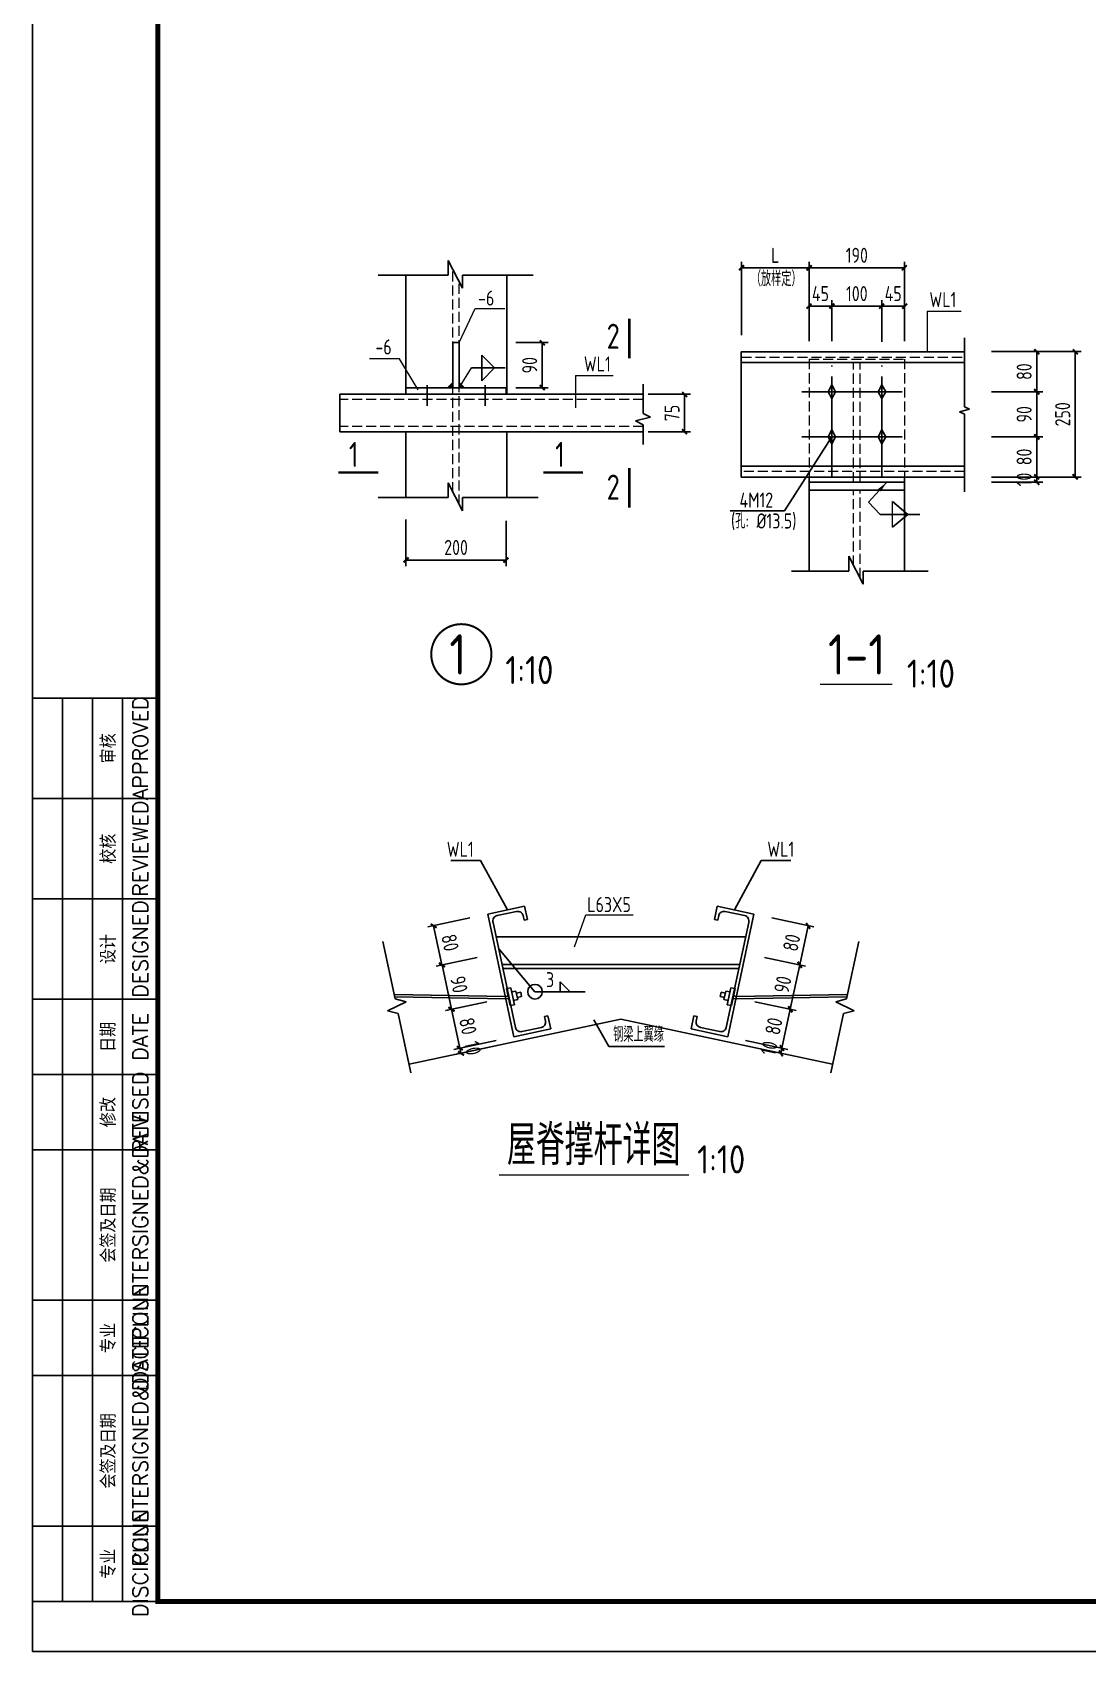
# Model space of a CAD drawing. Header units: millimetres. Extents: x 865974 to 875117, y 40174 to 44891.
# Drawn here: x 869760.6 to 869970.9, y 40173.6 to 40496.2 of the extents above; entities that cross this region are included whole.
import ezdxf
from ezdxf.enums import TextEntityAlignment as Align

# ---------------------------------------------------------------- set-up
doc = ezdxf.new("R2010")
doc.units = ezdxf.units.MM
doc.header["$LTSCALE"] = 1000
doc.header["$MEASUREMENT"] = 0
for name, pattern in [('DASH', [0.35, 0.25, -0.1]), ('DASHED', [117.236842, 78.157895, -39.078947]), ('DOTE', [2.42, 2, -0.2, 0.02, -0.2])]:
    doc.linetypes.add(name, pattern=pattern)
for name, color, linetype, lineweight in [('1', 4, 'Continuous', 70), ('D3', 62, 'Continuous', 9), ('LZ', 64, 'Continuous', 9), ('数字', 3, 'Continuous', 9)]:
    doc.layers.add(name, color=color, linetype=linetype, lineweight=lineweight)
for name, color, linetype in [('D1', 112, 'Continuous'), ('D2', 6, 'Continuous'), ('DIM', 7, 'Continuous'), ('DOTE', 1, 'DOTE'), ('GJ', 6, 'Continuous'), ('PUB_DIM', 3, 'Continuous'), ('THIN', 7, 'Continuous'), ('文字', 7, 'Continuous'), ('标注', 7, 'Continuous'), ('桩', 6, 'Continuous')]:
    doc.layers.add(name, color=color, linetype=linetype)
doc.styles.add('ECEC_TK', font='txt_l.shx', dxfattribs={"bigfont": 'hztxt_l.shx'})
doc.styles.add('GBHZ', font='gbenor.shx', dxfattribs={"width": 0.9, "bigfont": 'gbcbig.shx'})
doc.dimstyles.new('Y10', dxfattribs={"dimscale": 0, "dimtxt": 3, "dimasz": 0.01, "dimexe": 1.2, "dimexo": 1, "dimgap": 1, "dimtad": 1, "dimdec": 0, "dimlfac": 10, "dimzin": 0, "dimdsep": 46, "dimtxsty": 'GBHZ', "dimblk1": 'DX', "dimblk2": 'DX', "dimsah": 1, "dimcen": 0.09, "dimdle": 1, "dimadec": 0, "dimazin": 0, "dimtfac": 1, "dimtdec": 0, "dimtix": 1, "dimtmove": 2, "dimatfit": 3, "dimldrblk": 'DX', "dimfxl": 0, "dimtolj": 1, "dimtzin": 0, "dimarcsym": 0})

# ---------------------------------------------------------------- blocks, each defined once
blk = doc.blocks.new('DX')
at = {"color": 0, "linetype": 'ByBlock', "const_width": 40}
blk.add_lwpolyline([(-54, -51), (46, 49)], dxfattribs=at)
blk = doc.blocks.new('*D321')
at = {"layer": 'Defpoints', "color": 0, "linetype": 'ByBlock', "transparency": 16777216}
for p in [(869934.42, 40449.32), (869915.42, 40435.73), (869934.42, 40435.73)]:
    blk.add_point(p, dxfattribs=at)
at = {"layer": 'DIM', "color": 0, "linetype": 'ByBlock', "lineweight": -2, "transparency": 16777216}
for p, q in [((869915.42, 40436.73), (869915.42, 40450.52)), ((869915.43, 40449.32), (869934.41, 40449.32)), ((869934.42, 40436.73), (869934.42, 40450.52))]:
    blk.add_line(p, q, dxfattribs=at)
at = {"layer": 'DIM', "color": 0, "linetype": 'ByBlock', "lineweight": -2, "transparency": 16777216, "xscale": 0.01, "yscale": 0.01, "zscale": 0.01, "rotation": 180}
blk.add_blockref('DX', (869915.42, 40449.32), dxfattribs=at)
at = {"layer": 'DIM', "color": 0, "linetype": 'ByBlock', "lineweight": -2, "transparency": 16777216, "xscale": 0.01, "yscale": 0.01, "zscale": 0.01}
blk.add_blockref('DX', (869934.42, 40449.32), dxfattribs=at)
at = {"layer": 'DIM', "color": 0, "linetype": 'ByBlock', "transparency": 16777216, "insert": (869924.92, 40451.82), "char_height": 3, "attachment_point": 5, "style": 'GBHZ'}
blk.add_mtext('\\A1;190', dxfattribs=at)
blk = doc.blocks.new('*D322')
at = {"layer": 'Defpoints', "color": 0, "linetype": 'ByBlock', "transparency": 16777216}
for p in [(869929.92, 40441.69), (869929.92, 40433.73), (869934.42, 40433.73)]:
    blk.add_point(p, dxfattribs=at)
at = {"layer": 'DIM', "color": 0, "linetype": 'ByBlock', "lineweight": -2, "transparency": 16777216}
for p, q in [((869929.92, 40434.73), (869929.92, 40442.89)), ((869934.42, 40434.73), (869934.42, 40442.89)), ((869929.91, 40441.69), (869929.9, 40441.69)), ((869934.42, 40441.69), (869929.92, 40441.69)), ((869934.43, 40441.69), (869934.44, 40441.69))]:
    blk.add_line(p, q, dxfattribs=at)
at = {"layer": 'DIM', "color": 0, "linetype": 'ByBlock', "lineweight": -2, "transparency": 16777216, "xscale": 0.01, "yscale": 0.01, "zscale": 0.01}
blk.add_blockref('DX', (869929.92, 40441.69), dxfattribs=at)
at = {"layer": 'DIM', "color": 0, "linetype": 'ByBlock', "lineweight": -2, "transparency": 16777216, "xscale": 0.01, "yscale": 0.01, "zscale": 0.01, "rotation": 180}
blk.add_blockref('DX', (869934.42, 40441.69), dxfattribs=at)
at = {"layer": 'DIM', "color": 0, "linetype": 'ByBlock', "transparency": 16777216, "insert": (869932.17, 40444.19), "char_height": 3, "attachment_point": 5, "style": 'GBHZ'}
blk.add_mtext('\\A1;45', dxfattribs=at)
blk = doc.blocks.new('*D323')
at = {"layer": 'Defpoints', "color": 0, "linetype": 'ByBlock', "transparency": 16777216}
for p in [(869919.92, 40441.69), (869919.92, 40433.73), (869929.92, 40433.59)]:
    blk.add_point(p, dxfattribs=at)
at = {"layer": 'DIM', "color": 0, "linetype": 'ByBlock', "lineweight": -2, "transparency": 16777216}
for p, q in [((869919.92, 40434.73), (869919.92, 40442.89)), ((869929.92, 40434.59), (869929.92, 40442.89)), ((869929.91, 40441.69), (869919.93, 40441.69))]:
    blk.add_line(p, q, dxfattribs=at)
at = {"layer": 'DIM', "color": 0, "linetype": 'ByBlock', "lineweight": -2, "transparency": 16777216, "xscale": 0.01, "yscale": 0.01, "zscale": 0.01, "rotation": 180}
blk.add_blockref('DX', (869919.92, 40441.69), dxfattribs=at)
at = {"layer": 'DIM', "color": 0, "linetype": 'ByBlock', "lineweight": -2, "transparency": 16777216, "xscale": 0.01, "yscale": 0.01, "zscale": 0.01}
blk.add_blockref('DX', (869929.92, 40441.69), dxfattribs=at)
at = {"layer": 'DIM', "color": 0, "linetype": 'ByBlock', "transparency": 16777216, "insert": (869924.92, 40444.19), "char_height": 3, "attachment_point": 5, "style": 'GBHZ'}
blk.add_mtext('\\A1;100', dxfattribs=at)
blk = doc.blocks.new('*D324')
at = {"layer": 'Defpoints', "color": 0, "linetype": 'ByBlock', "transparency": 16777216}
for p in [(869919.92, 40441.69), (869915.42, 40433.73), (869919.92, 40433.73)]:
    blk.add_point(p, dxfattribs=at)
at = {"layer": 'DIM', "color": 0, "linetype": 'ByBlock', "lineweight": -2, "transparency": 16777216}
for p, q in [((869915.42, 40434.73), (869915.42, 40442.89)), ((869919.92, 40434.73), (869919.92, 40442.89)), ((869915.41, 40441.69), (869915.4, 40441.69)), ((869915.42, 40441.69), (869919.92, 40441.69)), ((869919.93, 40441.69), (869919.94, 40441.69))]:
    blk.add_line(p, q, dxfattribs=at)
at = {"layer": 'DIM', "color": 0, "linetype": 'ByBlock', "lineweight": -2, "transparency": 16777216, "xscale": 0.01, "yscale": 0.01, "zscale": 0.01}
blk.add_blockref('DX', (869915.42, 40441.69), dxfattribs=at)
at = {"layer": 'DIM', "color": 0, "linetype": 'ByBlock', "lineweight": -2, "transparency": 16777216, "xscale": 0.01, "yscale": 0.01, "zscale": 0.01, "rotation": 180}
blk.add_blockref('DX', (869919.92, 40441.69), dxfattribs=at)
at = {"layer": 'DIM', "color": 0, "linetype": 'ByBlock', "transparency": 16777216, "insert": (869917.67, 40444.19), "char_height": 3, "attachment_point": 5, "style": 'GBHZ'}
blk.add_mtext('\\A1;45', dxfattribs=at)
blk = doc.blocks.new('*D325')
at = {"layer": 'Defpoints', "color": 0, "linetype": 'ByBlock', "transparency": 16777216}
for p in [(869955.21, 40432.64), (869955.21, 40407.64), (869968.46, 40407.64)]:
    blk.add_point(p, dxfattribs=at)
at = {"layer": 'DIM', "color": 0, "linetype": 'ByBlock', "lineweight": -2, "transparency": 16777216}
for p, q in [((869956.21, 40432.64), (869969.66, 40432.64)), ((869968.46, 40432.63), (869968.46, 40407.65)), ((869956.21, 40407.64), (869969.66, 40407.64))]:
    blk.add_line(p, q, dxfattribs=at)
at = {"layer": 'DIM', "color": 0, "linetype": 'ByBlock', "lineweight": -2, "transparency": 16777216, "xscale": 0.01, "yscale": 0.01, "zscale": 0.01}
for p, rotation in [((869968.46, 40432.64), 90), ((869968.46, 40407.64), 270)]:
    blk.add_blockref('DX', p, dxfattribs=dict(at, rotation=rotation))
at = {"layer": 'DIM', "color": 0, "linetype": 'ByBlock', "transparency": 16777216, "insert": (869965.96, 40420.14), "char_height": 3, "attachment_point": 5, "rotation": 90, "style": 'GBHZ'}
blk.add_mtext('\\A1;250', dxfattribs=at)
blk = doc.blocks.new('*D326')
at = {"layer": 'Defpoints', "color": 0, "linetype": 'ByBlock', "transparency": 16777216}
for p in [(869950.79, 40432.64), (869960.78, 40432.64), (869950.79, 40424.64)]:
    blk.add_point(p, dxfattribs=at)
at = {"layer": 'DIM', "color": 0, "linetype": 'ByBlock', "lineweight": -2, "transparency": 16777216}
for p, q in [((869951.79, 40432.64), (869961.98, 40432.64)), ((869960.78, 40424.65), (869960.78, 40432.63)), ((869951.79, 40424.64), (869961.98, 40424.64))]:
    blk.add_line(p, q, dxfattribs=at)
at = {"layer": 'DIM', "color": 0, "linetype": 'ByBlock', "lineweight": -2, "transparency": 16777216, "xscale": 0.01, "yscale": 0.01, "zscale": 0.01}
for p, rotation in [((869960.78, 40432.64), 90), ((869960.78, 40424.64), 270)]:
    blk.add_blockref('DX', p, dxfattribs=dict(at, rotation=rotation))
at = {"layer": 'DIM', "color": 0, "linetype": 'ByBlock', "transparency": 16777216, "insert": (869958.28, 40428.64), "char_height": 3, "attachment_point": 5, "rotation": 90, "style": 'GBHZ'}
blk.add_mtext('\\A1;80', dxfattribs=at)
blk = doc.blocks.new('*D327')
at = {"layer": 'Defpoints', "color": 0, "linetype": 'ByBlock', "transparency": 16777216}
for p in [(869950.79, 40424.64), (869960.78, 40424.64), (869950.79, 40415.63)]:
    blk.add_point(p, dxfattribs=at)
at = {"layer": 'DIM', "color": 0, "linetype": 'ByBlock', "lineweight": -2, "transparency": 16777216}
for p, q in [((869951.79, 40424.64), (869961.98, 40424.64)), ((869960.78, 40415.64), (869960.78, 40424.63)), ((869951.79, 40415.63), (869961.98, 40415.63))]:
    blk.add_line(p, q, dxfattribs=at)
at = {"layer": 'DIM', "color": 0, "linetype": 'ByBlock', "lineweight": -2, "transparency": 16777216, "xscale": 0.01, "yscale": 0.01, "zscale": 0.01}
for p, rotation in [((869960.78, 40424.64), 90), ((869960.78, 40415.63), 270)]:
    blk.add_blockref('DX', p, dxfattribs=dict(at, rotation=rotation))
at = {"layer": 'DIM', "color": 0, "linetype": 'ByBlock', "transparency": 16777216, "insert": (869958.28, 40420.14), "char_height": 3, "attachment_point": 5, "rotation": 90, "style": 'GBHZ'}
blk.add_mtext('\\A1;90', dxfattribs=at)
blk = doc.blocks.new('*D328')
at = {"layer": 'Defpoints', "color": 0, "linetype": 'ByBlock', "transparency": 16777216}
for p in [(869950.79, 40415.63), (869960.78, 40415.63), (869950.79, 40407.64)]:
    blk.add_point(p, dxfattribs=at)
at = {"layer": 'DIM', "color": 0, "linetype": 'ByBlock', "lineweight": -2, "transparency": 16777216}
for p, q in [((869951.79, 40415.63), (869961.98, 40415.63)), ((869960.78, 40407.65), (869960.78, 40415.62)), ((869951.79, 40407.64), (869961.98, 40407.64))]:
    blk.add_line(p, q, dxfattribs=at)
at = {"layer": 'DIM', "color": 0, "linetype": 'ByBlock', "lineweight": -2, "transparency": 16777216, "xscale": 0.01, "yscale": 0.01, "zscale": 0.01}
for p, rotation in [((869960.78, 40415.63), 90), ((869960.78, 40407.64), 270)]:
    blk.add_blockref('DX', p, dxfattribs=dict(at, rotation=rotation))
at = {"layer": 'DIM', "color": 0, "linetype": 'ByBlock', "transparency": 16777216, "insert": (869958.28, 40411.64), "char_height": 3, "attachment_point": 5, "rotation": 90, "style": 'GBHZ'}
blk.add_mtext('\\A1;80', dxfattribs=at)
blk = doc.blocks.new('*D329')
at = {"layer": 'Defpoints', "color": 0, "linetype": 'ByBlock', "transparency": 16777216}
for p in [(869901.9, 40449.32), (869915.42, 40440.14), (869901.9, 40434.9)]:
    blk.add_point(p, dxfattribs=at)
at = {"layer": 'DIM', "color": 0, "linetype": 'ByBlock', "lineweight": -2, "transparency": 16777216}
for p, q in [((869901.9, 40435.9), (869901.9, 40450.52)), ((869915.41, 40449.32), (869901.91, 40449.32)), ((869915.42, 40441.14), (869915.42, 40450.52))]:
    blk.add_line(p, q, dxfattribs=at)
at = {"layer": 'DIM', "color": 0, "linetype": 'ByBlock', "lineweight": -2, "transparency": 16777216, "xscale": 0.01, "yscale": 0.01, "zscale": 0.01, "rotation": 180}
blk.add_blockref('DX', (869901.9, 40449.32), dxfattribs=at)
at = {"layer": 'DIM', "color": 0, "linetype": 'ByBlock', "lineweight": -2, "transparency": 16777216, "xscale": 0.01, "yscale": 0.01, "zscale": 0.01}
blk.add_blockref('DX', (869915.42, 40449.32), dxfattribs=at)
at = {"layer": 'DIM', "color": 0, "linetype": 'ByBlock', "transparency": 16777216, "insert": (869908.66, 40451.82), "char_height": 3, "attachment_point": 5, "style": 'GBHZ'}
blk.add_mtext('\\A1;L', dxfattribs=at)
blk = doc.blocks.new('*D339')
at = {"layer": 'Defpoints', "color": 0, "linetype": 'ByBlock', "transparency": 16777216}
for p in [(869882.31, 40424.14), (869890.58, 40424.14), (869882.31, 40416.64)]:
    blk.add_point(p, dxfattribs=at)
at = {"layer": 'DIM', "color": 0, "linetype": 'ByBlock', "lineweight": -2, "transparency": 16777216}
for p, q in [((869883.31, 40424.14), (869891.78, 40424.14)), ((869890.58, 40416.65), (869890.58, 40424.13)), ((869883.31, 40416.64), (869891.78, 40416.64))]:
    blk.add_line(p, q, dxfattribs=at)
at = {"layer": 'DIM', "color": 0, "linetype": 'ByBlock', "lineweight": -2, "transparency": 16777216, "xscale": 0.01, "yscale": 0.01, "zscale": 0.01}
for p, rotation in [((869890.58, 40424.14), 90), ((869890.58, 40416.64), 270)]:
    blk.add_blockref('DX', p, dxfattribs=dict(at, rotation=rotation))
at = {"layer": 'DIM', "color": 0, "linetype": 'ByBlock', "transparency": 16777216, "insert": (869888.08, 40420.39), "char_height": 3, "attachment_point": 5, "rotation": 90, "style": 'GBHZ'}
blk.add_mtext('\\A1;75', dxfattribs=at)
blk = doc.blocks.new('*D340')
at = {"layer": 'Defpoints', "color": 0, "linetype": 'ByBlock', "transparency": 16777216}
for p in [(869855.95, 40434.42), (869855.95, 40425.42), (869862.2, 40425.42)]:
    blk.add_point(p, dxfattribs=at)
at = {"layer": 'DIM', "color": 0, "linetype": 'ByBlock', "lineweight": -2, "transparency": 16777216}
for p, q in [((869856.95, 40434.42), (869863.4, 40434.42)), ((869862.2, 40434.41), (869862.2, 40425.43)), ((869856.95, 40425.42), (869863.4, 40425.42))]:
    blk.add_line(p, q, dxfattribs=at)
at = {"layer": 'DIM', "color": 0, "linetype": 'ByBlock', "lineweight": -2, "transparency": 16777216, "xscale": 0.01, "yscale": 0.01, "zscale": 0.01}
for p, rotation in [((869862.2, 40434.42), 90), ((869862.2, 40425.42), 270)]:
    blk.add_blockref('DX', p, dxfattribs=dict(at, rotation=rotation))
at = {"layer": 'DIM', "color": 0, "linetype": 'ByBlock', "transparency": 16777216, "insert": (869859.7, 40429.92), "char_height": 3, "attachment_point": 5, "rotation": 90, "style": 'GBHZ'}
blk.add_mtext('\\A1;90', dxfattribs=at)
blk = doc.blocks.new('*D341')
at = {"layer": 'Defpoints', "color": 0, "linetype": 'ByBlock', "transparency": 16777216}
for p in [(869835.02, 40400.16), (869855.02, 40399.94), (869855.02, 40391.1)]:
    blk.add_point(p, dxfattribs=at)
at = {"layer": 'DIM', "color": 0, "linetype": 'ByBlock', "lineweight": -2, "transparency": 16777216}
for p, q in [((869835.02, 40399.16), (869835.02, 40389.9)), ((869855.02, 40398.94), (869855.02, 40389.9)), ((869835.03, 40391.1), (869855.01, 40391.1))]:
    blk.add_line(p, q, dxfattribs=at)
at = {"layer": 'DIM', "color": 0, "linetype": 'ByBlock', "lineweight": -2, "transparency": 16777216, "xscale": 0.01, "yscale": 0.01, "zscale": 0.01, "rotation": 180}
blk.add_blockref('DX', (869835.02, 40391.1), dxfattribs=at)
at = {"layer": 'DIM', "color": 0, "linetype": 'ByBlock', "lineweight": -2, "transparency": 16777216, "xscale": 0.01, "yscale": 0.01, "zscale": 0.01}
blk.add_blockref('DX', (869855.02, 40391.1), dxfattribs=at)
at = {"layer": 'DIM', "color": 0, "linetype": 'ByBlock', "transparency": 16777216, "insert": (869845.02, 40393.6), "char_height": 3, "attachment_point": 5, "style": 'GBHZ'}
blk.add_mtext('\\A1;200', dxfattribs=at)
blk = doc.blocks.new('*D342')
at = {"layer": 'Defpoints', "color": 0, "linetype": 'ByBlock', "transparency": 16777216}
for p in [(869950.79, 40407.64), (869950.79, 40406.64), (869960.78, 40406.64)]:
    blk.add_point(p, dxfattribs=at)
at = {"layer": 'DIM', "color": 0, "linetype": 'ByBlock', "lineweight": -2, "transparency": 16777216}
for p, q in [((869951.79, 40407.64), (869961.98, 40407.64)), ((869960.78, 40407.65), (869960.78, 40407.66)), ((869960.78, 40407.64), (869960.78, 40406.64)), ((869951.79, 40406.64), (869961.98, 40406.64)), ((869960.78, 40406.63), (869960.78, 40406.62))]:
    blk.add_line(p, q, dxfattribs=at)
at = {"layer": 'DIM', "color": 0, "linetype": 'ByBlock', "lineweight": -2, "transparency": 16777216, "xscale": 0.01, "yscale": 0.01, "zscale": 0.01}
for p, rotation in [((869960.78, 40407.64), 270), ((869960.78, 40406.64), 90)]:
    blk.add_blockref('DX', p, dxfattribs=dict(at, rotation=rotation))
at = {"layer": 'DIM', "color": 0, "linetype": 'ByBlock', "transparency": 16777216, "insert": (869958.28, 40407.14), "char_height": 3, "attachment_point": 5, "rotation": 90, "style": 'GBHZ'}
blk.add_mtext('\\A1;10', dxfattribs=at)
blk = doc.blocks.new('*D361')
at = {"layer": 'Defpoints', "color": 0, "linetype": 'ByBlock', "transparency": 16777216}
for p in [(869844.12, 40301.58), (869852.14, 40303.29), (869853.98, 40295.54)]:
    blk.add_point(p, dxfattribs=at)
at = {"layer": 'DIM', "color": 0, "linetype": 'ByBlock', "lineweight": -2, "transparency": 16777216}
for p, q in [((869851.16, 40303.08), (869842.95, 40301.33)), ((869845.77, 40293.81), (869844.12, 40301.57)), ((869853, 40295.34), (869844.6, 40293.55))]:
    blk.add_line(p, q, dxfattribs=at)
at = {"layer": 'DIM', "color": 0, "linetype": 'ByBlock', "lineweight": -2, "transparency": 16777216, "xscale": 0.01, "yscale": 0.01, "zscale": 0.01}
for p, rotation in [((869844.12, 40301.58), 102.0171866415754), ((869845.78, 40293.8), 282.0171866415753)]:
    blk.add_blockref('DX', p, dxfattribs=dict(at, rotation=rotation))
at = {"layer": 'DIM', "color": 0, "linetype": 'ByBlock', "transparency": 16777216, "insert": (869847.39, 40298.21), "char_height": 3, "attachment_point": 5, "rotation": 282.0172, "style": 'GBHZ'}
blk.add_mtext('\\A1;80', dxfattribs=at)
blk = doc.blocks.new('*D362')
at = {"layer": 'Defpoints', "color": 0, "linetype": 'ByBlock', "transparency": 16777216}
for p in [(869850.22, 40312.12), (869842.21, 40310.42), (869852.14, 40303.29)]:
    blk.add_point(p, dxfattribs=at)
at = {"layer": 'DIM', "color": 0, "linetype": 'ByBlock', "lineweight": -2, "transparency": 16777216}
for p, q in [((869849.24, 40311.91), (869841.04, 40310.17)), ((869844.1, 40301.59), (869842.22, 40310.41)), ((869851.16, 40303.08), (869842.92, 40301.33))]:
    blk.add_line(p, q, dxfattribs=at)
at = {"layer": 'DIM', "color": 0, "linetype": 'ByBlock', "lineweight": -2, "transparency": 16777216, "xscale": 0.01, "yscale": 0.01, "zscale": 0.01}
for p, rotation in [((869842.21, 40310.42), 102.0171866415754), ((869844.1, 40301.58), 282.0171866415753)]:
    blk.add_blockref('DX', p, dxfattribs=dict(at, rotation=rotation))
at = {"layer": 'DIM', "color": 0, "linetype": 'ByBlock', "transparency": 16777216, "insert": (869845.6, 40306.52), "char_height": 3, "attachment_point": 5, "rotation": 282.0172, "style": 'GBHZ'}
blk.add_mtext('\\A1;90', dxfattribs=at)
blk = doc.blocks.new('*D363')
at = {"layer": 'Defpoints', "color": 0, "linetype": 'ByBlock', "transparency": 16777216}
for p in [(869840.55, 40318.24), (869848.75, 40319.99), (869850.22, 40312.12)]:
    blk.add_point(p, dxfattribs=at)
at = {"layer": 'DIM', "color": 0, "linetype": 'ByBlock', "lineweight": -2, "transparency": 16777216}
for p, q in [((869847.78, 40319.78), (869839.38, 40317.99)), ((869842.21, 40310.43), (869840.55, 40318.23)), ((869849.24, 40311.91), (869841.04, 40310.17))]:
    blk.add_line(p, q, dxfattribs=at)
at = {"layer": 'DIM', "color": 0, "linetype": 'ByBlock', "lineweight": -2, "transparency": 16777216, "xscale": 0.01, "yscale": 0.01, "zscale": 0.01}
for p, rotation in [((869840.55, 40318.24), 102.0171866415754), ((869842.21, 40310.42), 282.0171866415753)]:
    blk.add_blockref('DX', p, dxfattribs=dict(at, rotation=rotation))
at = {"layer": 'DIM', "color": 0, "linetype": 'ByBlock', "transparency": 16777216, "insert": (869843.83, 40314.85), "char_height": 3, "attachment_point": 5, "rotation": 282.0172, "style": 'GBHZ'}
blk.add_mtext('\\A1;80', dxfattribs=at)
blk = doc.blocks.new('fe')
at = {"layer": 'D2'}
for p, q in [((868173.85, 41251.28, 15.4), (868181.35, 41251.28, 15.4)), ((868173.85, 41251.28, 15.4), (868173.85, 41226.28, 15.4)), ((868174.53, 41249.41, 15.4), (868174.53, 41228.04, 15.4)), ((868175.61, 41250.59, 15.4), (868179.59, 41250.6, 15.4)), ((868180.67, 41248.57, 15.4), (868180.67, 41249.51, 15.4)), ((868181.34, 41248.57, 15.4), (868181.35, 41251.28, 15.4)), ((868180.67, 41248.57, 15.4), (868181.34, 41248.57, 15.4)), ((868175.61, 41226.95, 15.4), (868179.59, 41226.96, 15.4)), ((868180.67, 41228.04, 15.4), (868180.68, 41228.98, 15.4)), ((868180.68, 41228.98, 15.4), (868181.35, 41228.98, 15.4)), ((868181.35, 41226.28, 15.4), (868181.35, 41228.98, 15.4)), ((868173.85, 41226.28, 15.4), (868181.35, 41226.28, 15.4))]:
    blk.add_line(p, q, dxfattribs=at)
for centre, start, end in [((868175.61, 41249.51, 15.4), 89.9549, 185.6464), ((868179.59, 41249.52, 15.4), 359.9549, 89.9549), ((868175.61, 41228.04, 15.4), 179.9549, 269.9549), ((868179.59, 41228.04, 15.4), 269.9549, 359.9549)]:
    blk.add_arc(centre, 1.08, start, end, dxfattribs=at)
blk = doc.blocks.new('*D360')
at = {"layer": 'Defpoints', "color": 0, "linetype": 'ByBlock', "transparency": 16777216}
for p in [(869853.98, 40295.54), (869854.19, 40294.57), (869845.99, 40292.82)]:
    blk.add_point(p, dxfattribs=at)
at = {"layer": 'DIM', "color": 0, "linetype": 'ByBlock', "lineweight": -2, "transparency": 16777216}
for p, q in [((869853, 40295.34), (869844.6, 40293.55)), ((869853.21, 40294.36), (869844.81, 40292.57)), ((869845.77, 40293.81), (869845.77, 40293.82)), ((869845.78, 40293.8), (869845.99, 40292.82)), ((869845.99, 40292.81), (869845.99, 40292.8))]:
    blk.add_line(p, q, dxfattribs=at)
at = {"layer": 'DIM', "color": 0, "linetype": 'ByBlock', "lineweight": -2, "transparency": 16777216, "xscale": 0.01, "yscale": 0.01, "zscale": 0.01}
for p, rotation in [((869845.78, 40293.8), 282.0171866150455), ((869845.99, 40292.82), 102.0171866150456)]:
    blk.add_blockref('DX', p, dxfattribs=dict(at, rotation=rotation))
at = {"layer": 'DIM', "color": 0, "linetype": 'ByBlock', "transparency": 16777216, "insert": (869848.33, 40293.83), "char_height": 3, "attachment_point": 5, "rotation": 282.0172, "style": 'GBHZ'}
blk.add_mtext('\\A1;10', dxfattribs=at)
blk = doc.blocks.new('*D364')
at = {"layer": 'Defpoints', "color": 0, "linetype": 'ByBlock', "transparency": 16777216}
for p in [(869903.62, 40303.29), (869911.64, 40301.58), (869901.78, 40295.54)]:
    blk.add_point(p, dxfattribs=at)
at = {"layer": 'DIM', "color": 0, "linetype": 'ByBlock', "lineweight": -2, "transparency": 16777216}
for p, q in [((869904.6, 40303.08), (869912.81, 40301.33)), ((869909.98, 40293.81), (869911.64, 40301.57)), ((869902.75, 40295.34), (869911.16, 40293.55))]:
    blk.add_line(p, q, dxfattribs=at)
at = {"layer": 'DIM', "color": 0, "linetype": 'ByBlock', "lineweight": -2, "transparency": 16777216, "xscale": 0.01, "yscale": 0.01, "zscale": 0.01}
for p, rotation in [((869911.64, 40301.58), 77.98281336494215), ((869909.98, 40293.8), 257.9828133649422)]:
    blk.add_blockref('DX', p, dxfattribs=dict(at, rotation=rotation))
at = {"layer": 'DIM', "color": 0, "linetype": 'ByBlock', "transparency": 16777216, "insert": (869908.37, 40298.21), "char_height": 3, "attachment_point": 5, "rotation": 77.9828, "style": 'GBHZ'}
blk.add_mtext('\\A1;80', dxfattribs=at)
blk = doc.blocks.new('*D365')
at = {"layer": 'Defpoints', "color": 0, "linetype": 'ByBlock', "transparency": 16777216}
for p in [(869905.54, 40312.12), (869913.54, 40310.42), (869903.62, 40303.29)]:
    blk.add_point(p, dxfattribs=at)
at = {"layer": 'DIM', "color": 0, "linetype": 'ByBlock', "lineweight": -2, "transparency": 16777216}
for p, q in [((869906.52, 40311.91), (869914.72, 40310.17)), ((869911.66, 40301.59), (869913.54, 40310.41)), ((869904.6, 40303.08), (869912.84, 40301.33))]:
    blk.add_line(p, q, dxfattribs=at)
at = {"layer": 'DIM', "color": 0, "linetype": 'ByBlock', "lineweight": -2, "transparency": 16777216, "xscale": 0.01, "yscale": 0.01, "zscale": 0.01}
for p, rotation in [((869913.54, 40310.42), 77.98281336494215), ((869911.66, 40301.58), 257.9828133649422)]:
    blk.add_blockref('DX', p, dxfattribs=dict(at, rotation=rotation))
at = {"layer": 'DIM', "color": 0, "linetype": 'ByBlock', "transparency": 16777216, "insert": (869910.16, 40306.52), "char_height": 3, "attachment_point": 5, "rotation": 77.9828, "style": 'GBHZ'}
blk.add_mtext('\\A1;90', dxfattribs=at)
blk = doc.blocks.new('*D366')
at = {"layer": 'Defpoints', "color": 0, "linetype": 'ByBlock', "transparency": 16777216}
for p in [(869907, 40319.99), (869915.21, 40318.24), (869905.54, 40312.12)]:
    blk.add_point(p, dxfattribs=at)
at = {"layer": 'DIM', "color": 0, "linetype": 'ByBlock', "lineweight": -2, "transparency": 16777216}
for p, q in [((869907.98, 40319.78), (869916.38, 40317.99)), ((869913.55, 40310.43), (869915.21, 40318.23)), ((869906.52, 40311.91), (869914.72, 40310.17))]:
    blk.add_line(p, q, dxfattribs=at)
at = {"layer": 'DIM', "color": 0, "linetype": 'ByBlock', "lineweight": -2, "transparency": 16777216, "xscale": 0.01, "yscale": 0.01, "zscale": 0.01}
for p, rotation in [((869915.21, 40318.24), 77.98281336494215), ((869913.54, 40310.42), 257.9828133649422)]:
    blk.add_blockref('DX', p, dxfattribs=dict(at, rotation=rotation))
at = {"layer": 'DIM', "color": 0, "linetype": 'ByBlock', "transparency": 16777216, "insert": (869911.93, 40314.85), "char_height": 3, "attachment_point": 5, "rotation": 77.9828, "style": 'GBHZ'}
blk.add_mtext('\\A1;80', dxfattribs=at)
blk = doc.blocks.new('*D367')
at = {"layer": 'Defpoints', "color": 0, "linetype": 'ByBlock', "transparency": 16777216}
for p in [(869901.57, 40294.57), (869901.78, 40295.54), (869909.77, 40292.82)]:
    blk.add_point(p, dxfattribs=at)
at = {"layer": 'DIM', "color": 0, "linetype": 'ByBlock', "lineweight": -2, "transparency": 16777216}
for p, q in [((869902.55, 40294.36), (869910.95, 40292.57)), ((869902.75, 40295.34), (869911.16, 40293.55)), ((869909.98, 40293.8), (869909.77, 40292.82)), ((869909.77, 40292.81), (869909.77, 40292.8)), ((869909.98, 40293.81), (869909.99, 40293.82))]:
    blk.add_line(p, q, dxfattribs=at)
at = {"layer": 'DIM', "color": 0, "linetype": 'ByBlock', "lineweight": -2, "transparency": 16777216, "xscale": 0.01, "yscale": 0.01, "zscale": 0.01}
for p, rotation in [((869909.98, 40293.8), 257.9828133849543), ((869909.77, 40292.82), 77.98281338495438)]:
    blk.add_blockref('DX', p, dxfattribs=dict(at, rotation=rotation))
at = {"layer": 'DIM', "color": 0, "linetype": 'ByBlock', "transparency": 16777216, "insert": (869907.43, 40293.83), "char_height": 3, "attachment_point": 5, "rotation": 77.9828, "style": 'GBHZ'}
blk.add_mtext('\\A1;10', dxfattribs=at)

msp = doc.modelspace()

# ---------------------------------------------------------------- linework, layer by layer
for p, q in [((869760.552, 40173.578), (869760.552, 40767.578)), ((869760.552, 40767.578), (869760.552, 40173.578)), ((869766.552, 40183.578), (869766.552, 40363.578)), ((869772.552, 40183.578), (869772.552, 40363.578)), ((869778.552, 40183.578), (869778.552, 40363.578)), ((869760.552, 40343.578), (869785.552, 40343.578)), ((869760.552, 40323.578), (869785.552, 40323.578)), ((869760.552, 40303.578), (869785.552, 40303.578)), ((869760.552, 40288.578), (869785.552, 40288.578)), ((869760.552, 40273.578), (869785.552, 40273.578)), ((869760.552, 40243.578), (869785.552, 40243.578)), ((869760.552, 40228.578), (869785.552, 40228.578)), ((869760.552, 40198.578), (869785.552, 40198.578)), ((870601.552, 40173.578), (869760.552, 40173.578))]:
    msp.add_line(p, q)
at = {"color": 251}
for p, q in [((869849.883, 40331.229), (869843.984, 40331.229)), ((869855.25, 40321.374), (869849.883, 40331.229)), ((869900.509, 40321.374), (869905.876, 40331.229)), ((869905.876, 40331.229), (869911.775, 40331.229)), ((869860.759, 40305.073), (869853.517, 40313.599)), ((869870.759, 40305.073), (869860.759, 40305.073)), ((869867.759, 40305.073), (869865.759, 40307.073)), ((869865.759, 40305.073), (869865.759, 40307.073)), ((869835.656, 40290.62), (869877.879, 40299.608)), ((869872.499, 40299.486), (869875.494, 40294.189)), ((869920.102, 40290.62), (869877.879, 40299.608)), ((869886.589, 40294.189), (869875.494, 40294.189))]:
    msp.add_line(p, q, dxfattribs=at)
at = {"color": 0, "const_width": 1}
msp.add_lwpolyline([(870591.552, 40183.578), (869785.552, 40183.578), (869785.552, 40757.578), (870591.552, 40757.578)], close=True, dxfattribs=at)
at = {"linetype": 'ByBlock', "ltscale": 0.5, "const_width": 0.4}
msp.add_lwpolyline([(869840.075, 40372.325, 1), (869852.075, 40372.325, 1)], format="xyb", close=True, dxfattribs=at)
msp.add_lwpolyline([(869760.552, 40363.578), (869760.552, 40183.578), (869785.552, 40183.578), (869785.552, 40363.578)], close=True)
at = {"color": 251}
msp.add_circle((869860.759, 40305.073), 1.456, dxfattribs=at)
at = {"layer": '1', "color": 2, "const_width": 0.48}
for points in [[(869879.566, 40431.286), (869879.566, 40439.208)], [(869821.572, 40408.559), (869829.494, 40408.559)], [(869862.438, 40408.559), (869870.36, 40408.559)], [(869879.566, 40401.511), (869879.566, 40409.433)]]:
    msp.add_lwpolyline(points, dxfattribs=at)
at = {"layer": 'D1', "color": 251}
for p, q in [((869843.42, 40450.794), (869846.296, 40445.244)), ((869843.42, 40447.861), (869843.42, 40450.794)), ((869829.494, 40447.861), (869843.42, 40447.861)), ((869846.296, 40447.861), (869860.404, 40447.861)), ((869846.296, 40445.244), (869846.296, 40447.861)), ((869850.148, 40431.952), (869852.717, 40429.382)), ((869850.148, 40426.813), (869850.148, 40431.952)), ((869848.118, 40429.382), (869854.799, 40429.382)), ((869850.148, 40426.813), (869852.717, 40429.382)), ((869919.922, 40415.635), (869910.51, 40400.919)), ((869843.42, 40403.545), (869843.42, 40406.478)), ((869843.42, 40406.478), (869846.296, 40400.928)), ((869829.494, 40403.545), (869843.42, 40403.545)), ((869846.296, 40403.545), (869861.404, 40403.545)), ((869846.296, 40400.928), (869846.296, 40403.545)), ((869910.51, 40400.919), (869899.687, 40400.919)), ((869932.016, 40402.755), (869935.086, 40400.186)), ((869929.557, 40400.186), (869937.468, 40400.186)), ((869932.016, 40397.617), (869935.086, 40400.186)), ((869923.337, 40388.903), (869923.337, 40391.836)), ((869923.337, 40391.836), (869926.212, 40386.286)), ((869911.881, 40388.903), (869923.337, 40388.903)), ((869926.212, 40386.286), (869926.212, 40388.903)), ((869926.212, 40388.903), (869939.165, 40388.903))]:
    msp.add_line(p, q, dxfattribs=at)
at = {"layer": 'D2'}
for p, q in [((869835.024, 40424.137), (869835.024, 40447.861)), ((869855.131, 40424.137), (869855.131, 40447.861)), ((869844.382, 40434.424), (869845.667, 40434.424)), ((869844.382, 40425.421), (869844.382, 40434.424)), ((869845.667, 40434.424), (869845.667, 40425.421)), ((869946.39, 40432.592), (869901.892, 40432.592)), ((869946.39, 40430.451), (869901.892, 40430.451)), ((869915.425, 40432.592), (869934.425, 40432.592)), ((869882.306, 40424.137), (869821.822, 40424.137)), ((869835.024, 40425.421), (869855.024, 40425.421)), ((869835.024, 40424.137), (869835.024, 40425.421)), ((869835.024, 40424.137), (869855.024, 40424.137)), ((869855.024, 40424.137), (869855.024, 40425.421)), ((869821.822, 40416.638), (869845.667, 40416.638)), ((869835.024, 40403.545), (869835.024, 40416.638)), ((869882.306, 40416.638), (869845.667, 40416.638)), ((869855.131, 40403.545), (869855.131, 40416.638)), ((869901.892, 40409.779), (869925.996, 40409.779)), ((869901.892, 40407.638), (869925.996, 40407.638)), ((869915.425, 40388.903), (869915.425, 40407.638)), ((869946.39, 40409.779), (869925.996, 40409.779)), ((869946.39, 40407.638), (869925.996, 40407.638)), ((869934.425, 40388.903), (869934.425, 40407.638)), ((869915.425, 40406.637), (869934.425, 40406.637)), ((869915.425, 40404.999), (869934.425, 40404.999)), ((869853.006, 40315.989), (869902.752, 40315.989)), ((869854.182, 40310.489), (869901.577, 40310.489)), ((869854.353, 40309.689), (869901.406, 40309.689)), ((869832.695, 40304.53), (869854.889, 40304.131)), ((869832.801, 40304.032), (869854.952, 40303.633)), ((869854.873, 40304.127), (869855.403, 40304.24)), ((869855.095, 40305.689), (869855.941, 40305.869)), ((869855.941, 40305.869), (869856.662, 40302.483)), ((869856.121, 40305.022), (869856.968, 40305.202)), ((869856.968, 40305.202), (869857.328, 40303.509)), ((869857.058, 40304.779), (869857.904, 40304.959)), ((869857.238, 40303.933), (869858.084, 40304.113)), ((869857.904, 40304.959), (869858.084, 40304.113)), ((869897.854, 40304.959), (869897.674, 40304.113)), ((869898.521, 40303.933), (869897.674, 40304.113)), ((869898.701, 40304.779), (869897.854, 40304.959)), ((869898.791, 40305.202), (869898.431, 40303.509)), ((869899.637, 40305.022), (869898.791, 40305.202)), ((869899.818, 40305.869), (869899.097, 40302.483)), ((869900.664, 40305.689), (869899.818, 40305.869)), ((869900.886, 40304.127), (869900.356, 40304.24)), ((869922.957, 40304.032), (869900.807, 40303.633)), ((869923.064, 40304.53), (869900.869, 40304.131)), ((869854.952, 40303.633), (869855.507, 40303.751)), ((869855.815, 40302.303), (869856.662, 40302.483)), ((869856.482, 40303.329), (869857.328, 40303.509)), ((869899.277, 40303.329), (869898.431, 40303.509)), ((869899.943, 40302.303), (869899.097, 40302.483)), ((869900.807, 40303.633), (869900.252, 40303.751))]:
    msp.add_line(p, q, dxfattribs=at)
at = {"layer": 'D2', "linetype": 'Continuous'}
for p, q in [((869901.892, 40432.592), (869901.892, 40407.638)), ((869839.243, 40421.817), (869839.243, 40425.956)), ((869850.805, 40421.817), (869850.805, 40425.956))]:
    msp.add_line(p, q, dxfattribs=at)
at = {"layer": 'D2', "linetype": 'DASHED'}
msp.add_line((869915.425, 40430.451), (869934.425, 40430.451), dxfattribs=at)
at = {"layer": 'D3', "color": 251}
for p, q in [((869845.667, 40434.424), (869848.833, 40441.237)), ((869848.833, 40441.237), (869854.76, 40441.237)), ((869938.969, 40440.702), (869938.969, 40432.592)), ((869938.969, 40440.702), (869945.702, 40440.702)), ((869833.733, 40431.218), (869827.779, 40431.218)), ((869837.494, 40424.993), (869833.733, 40431.218)), ((869845.667, 40425.421), (869848.118, 40429.382)), ((869868.861, 40427.883), (869868.861, 40421.442)), ((869868.861, 40427.883), (869876.323, 40427.883)), ((869927.264, 40402.656), (869930.935, 40406.637)), ((869927.264, 40402.656), (869929.557, 40400.186)), ((869932.016, 40397.617), (869932.016, 40402.755)), ((869868.647, 40314.015, -5), (869870.92, 40320.423)), ((869870.92, 40320.423), (869880.339, 40320.422))]:
    msp.add_line(p, q, dxfattribs=at)
at = {"layer": 'D3'}
for p, q in [((869843.311, 40425.421), (869844.382, 40426.492)), ((869846.737, 40425.421), (869845.667, 40426.492))]:
    msp.add_line(p, q, dxfattribs=at)
for points in [[(869843.311, 40425.421), (869844.382, 40425.421), (869844.382, 40426.492), (869844.382, 40425.421)], [(869846.737, 40425.421), (869845.667, 40425.421), (869845.667, 40426.492), (869845.667, 40425.421)]]:
    msp.add_solid(points, dxfattribs=at)
at = {"layer": 'D3', "color": 251}
msp.add_solid([(869929.672, 40404.745), (869930.935, 40406.637), (869929.672, 40404.745), (869929.123, 40405.225)], dxfattribs=at)
at = {"layer": 'DOTE', "linetype": 'DOTE', "ltscale": 0.01}
for p, q in [((869919.925, 40407.638), (869919.925, 40431.521)), ((869929.925, 40407.638), (869929.925, 40431.521)), ((869913.974, 40424.638), (869935.876, 40424.638)), ((869913.974, 40415.635), (869935.876, 40415.635))]:
    msp.add_line(p, q, dxfattribs=at)
at = {"layer": 'GJ', "linetype": 'Continuous'}
msp.add_line((869821.822, 40424.137), (869821.822, 40416.638), dxfattribs=at)
at = {"layer": 'LZ', "color": 251, "linetype": 'DASH', "ltscale": 0.008}
for p, q in [((869844.382, 40404.622), (869844.382, 40448.938)), ((869845.667, 40402.143), (869845.667, 40446.459)), ((869901.892, 40431.521), (869946.39, 40431.521)), ((869915.425, 40431.107), (869934.425, 40431.107)), ((869915.425, 40431.107), (869915.425, 40407.638)), ((869924.283, 40406.637), (869924.283, 40430.451)), ((869925.567, 40406.637), (869925.567, 40430.451)), ((869934.425, 40431.107), (869934.425, 40407.638)), ((869882.306, 40423.066), (869821.822, 40423.066)), ((869882.306, 40417.709), (869821.822, 40417.709)), ((869946.39, 40408.709), (869901.892, 40408.709)), ((869924.283, 40390.01), (869924.283, 40404.999)), ((869925.567, 40387.53), (869925.567, 40404.999))]:
    msp.add_line(p, q, dxfattribs=at)
at = {"layer": 'THIN'}
for p, q in [((869946.39, 40435.348), (869946.39, 40421.655)), ((869882.306, 40426.137), (869882.306, 40420.315)), ((869882.306, 40420.315), (869883.806, 40419.565)), ((869883.806, 40419.565), (869880.806, 40418.815)), ((869880.806, 40418.815), (869882.306, 40418.065)), ((869882.306, 40418.065), (869882.306, 40414.138)), ((869946.39, 40420.155), (869946.39, 40404.711)), ((869832.884, 40303.645), (869830.445, 40315.102)), ((869922.875, 40303.645), (869925.314, 40315.102)), ((869831.344, 40301.272), (869835.048, 40303.083)), ((869833.508, 40300.71), (869831.344, 40301.272)), ((869835.048, 40303.083), (869832.884, 40303.645)), ((869920.711, 40303.083), (869922.875, 40303.645)), ((869924.415, 40301.272), (869920.711, 40303.083)), ((869922.25, 40300.71), (869924.415, 40301.272)), ((869836.016, 40288.93), (869833.508, 40300.71)), ((869919.743, 40288.93), (869922.25, 40300.71))]:
    msp.add_line(p, q, dxfattribs=at)
at = {"layer": 'THIN', "linetype": 'ByBlock'}
for p, q in [((869947.39, 40421.155), (869945.39, 40420.655)), ((869945.39, 40420.655), (869946.39, 40420.155)), ((869946.39, 40421.655), (869947.39, 40421.155))]:
    msp.add_line(p, q, dxfattribs=at)
at = {"layer": '文字', "color": 6, "const_width": 0.32}
for points in [[(869917.551, 40366.325), (869932.009, 40366.325)], [(869853.567, 40268.556), (869891.47, 40268.556)]]:
    msp.add_lwpolyline(points, dxfattribs=at)
at = {"layer": '桩'}
for p, q in [((869919.176, 40424.638), (869919.925, 40426.019)), ((869919.176, 40424.638), (869919.925, 40423.257)), ((869920.674, 40424.638), (869919.925, 40426.019)), ((869920.674, 40424.638), (869919.925, 40423.257)), ((869929.176, 40424.638), (869929.925, 40426.019)), ((869929.176, 40424.638), (869929.925, 40423.257)), ((869930.674, 40424.638), (869929.925, 40426.019)), ((869930.674, 40424.638), (869929.925, 40423.257)), ((869919.176, 40415.635), (869919.925, 40417.016)), ((869920.674, 40415.635), (869919.925, 40417.016)), ((869929.176, 40415.635), (869929.925, 40417.016)), ((869930.674, 40415.635), (869929.925, 40417.016)), ((869919.176, 40415.635), (869919.925, 40414.253)), ((869920.674, 40415.635), (869919.925, 40414.253)), ((869929.176, 40415.635), (869929.925, 40414.253)), ((869930.674, 40415.635), (869929.925, 40414.253)), ((869855.095, 40305.689), (869855.815, 40302.303)), ((869900.664, 40305.689), (869899.943, 40302.303))]:
    msp.add_line(p, q, dxfattribs=at)

# ---------------------------------------------------------------- block references
at = {"layer": '标注', "rotation": 12.06230716144959}
msp.add_blockref('fe', (29466.462, -181446.812, -15.397), dxfattribs=at)
at = {"layer": '标注', "xscale": -1, "rotation": 347.9376928385504}
msp.add_blockref('fe', (1710289.297, -181446.812, -15.397), dxfattribs=at)

# ---------------------------------------------------------------- texts
at = {"style": 'ECEC_TK'}
for s, p in [('APPROVED', (869782.052, 40353.578)), ('审核', (869775.552, 40353.578)), ('REVIEWED', (869782.052, 40333.578)), ('校核', (869775.552, 40333.578)), ('DESIGNED', (869782.052, 40313.578)), ('设计', (869775.552, 40313.578)), ('日期', (869775.552, 40296.078)), ('DATE', (869782.052, 40296.078)), ('REVISED', (869782.052, 40281.078)), ('修改', (869775.552, 40281.078)), ('COUNTERSIGNED&DATE', (869782.052, 40258.578)), ('会签及日期', (869775.552, 40258.578)), ('DISCIPLINE', (869782.052, 40236.078)), ('专业', (869775.552, 40236.078)), ('COUNTERSIGNED&DATE', (869782.052, 40213.578)), ('会签及日期', (869775.552, 40213.578)), ('DISCIPLINE', (869782.052, 40191.078)), ('专业', (869775.552, 40191.078))]:
    msp.add_text(s, height=3, rotation=90, dxfattribs=at).set_placement(p, align=Align.MIDDLE)
at = {"color": 251, "style": 'GBHZ', "width": 0.9}
msp.add_text('3', height=3, dxfattribs=at).set_placement((869862.959, 40305.973))
at = {"layer": 'PUB_DIM', "style": 'GBHZ', "width": 0.9}
for s, p in [('2', (869875.046, 40433.185)), ('1', (869823.664, 40409.628)), ('1', (869864.782, 40409.628)), ('2', (869875.046, 40403.122))]:
    msp.add_text(s, height=5, dxfattribs=at).set_placement(p)
at = {"layer": '数字', "style": 'GBHZ', "width": 0.9}
for s, p in [('（放样定）', (869903.791, 40445.673)), ('-6', (869849.415, 40441.801)), ('WL1', (869939.389, 40441.491)), ('-6', (869828.951, 40432.057)), ('WL1', (869870.5, 40428.672)), ('4M12', (869901.538, 40401.543)), ('(孔: %%C13.5)', (869899.821, 40397.378)), ('WL1', (869843.167, 40331.968)), ('WL1', (869907.072, 40331.968)), ('L63X5', (869871.178, 40320.938)), ('钢梁上翼缘', (869876.339, 40295.083))]:
    msp.add_text(s, height=3, dxfattribs=at).set_placement(p)
at = {"layer": '文字', "color": 6, "style": 'GBHZ'}
for s, height, p in [('1', 8, (869843.68, 40368.291)), ('1-1', 8, (869919.159, 40368.276)), ('1:10', 5.6, (869854.842, 40366.373, -0.009)), ('1:10', 5.6, (869934.888, 40365.655)), ('屋脊撑杆详图', 8, (869855.175, 40270.507)), ('1:10', 5.6, (869893.085, 40268.867))]:
    msp.add_text(s, height=height, dxfattribs=at).set_placement(p)

# ---------------------------------------------------------------- dimensions: what is measured, and where the dimension line sits
at = {"layer": 'DIM', "linetype": 'ByBlock'}
for base, p1, p2, text, picture, middle in [((869901.898, 40449.321), (869915.425, 40440.142), (869901.898, 40434.901), 'L', '*D329', (869908.661, 40451.821)), ((869919.925, 40441.688), (869915.425, 40433.734), (869919.925, 40433.734), '45', '*D324', (869917.675, 40444.188))]:
    dim = msp.add_linear_dim(base=base, p1=p1, p2=p2, text=text, dimstyle='Y10', override={"dimscale": 1}, dxfattribs=at)
    dim.commit()
    dim.dimension.update_dxf_attribs({"geometry": picture, "text_midpoint": middle})
for base, p1, p2, picture, middle in [((869934.425, 40449.321), (869915.425, 40435.734), (869934.425, 40435.734), '*D321', (869924.925, 40451.821)), ((869855.024, 40391.104), (869835.024, 40400.156), (869855.024, 40399.942), '*D341', (869845.024, 40393.604))]:
    dim = msp.add_linear_dim(base=base, p1=p1, p2=p2, dimstyle='Y10', override={"dimscale": 1}, dxfattribs=at)
    dim.commit()
    dim.dimension.update_dxf_attribs({"geometry": picture, "text_midpoint": middle})
for base, p1, p2, angle, picture, middle in [((869919.925, 40441.688), (869929.925, 40433.593), (869919.925, 40433.734), 180, '*D323', (869924.925, 40444.188)), ((869862.203, 40425.421), (869855.945, 40434.424), (869855.945, 40425.421), 90, '*D340', (869859.703, 40429.923)), ((869960.778, 40432.635), (869950.788, 40424.638), (869950.788, 40432.635), 90, '*D326', (869958.278, 40428.637)), ((869968.456, 40407.638), (869955.209, 40432.635), (869955.209, 40407.638), 90, '*D325', (869965.956, 40420.137)), ((869890.581, 40424.137), (869882.306, 40416.638), (869882.306, 40424.137), 90, '*D339', (869888.081, 40420.387)), ((869960.778, 40424.638), (869950.788, 40415.635), (869950.788, 40424.638), 90, '*D327', (869958.278, 40420.136)), ((869960.778, 40415.635), (869950.788, 40407.638), (869950.788, 40415.635), 90, '*D328', (869958.278, 40411.636)), ((869960.778, 40406.637), (869950.788, 40407.638), (869950.788, 40406.637), 270, '*D342', (869958.278, 40407.138))]:
    dim = msp.add_linear_dim(base=base, p1=p1, p2=p2, angle=angle, dimstyle='Y10', override={"dimscale": 1}, dxfattribs=at)
    dim.commit()
    dim.dimension.update_dxf_attribs({"geometry": picture, "text_midpoint": middle})
dim = msp.add_linear_dim(base=(869929.925, 40441.688), p1=(869934.425, 40433.734), p2=(869929.925, 40433.734), angle=180, text='45', dimstyle='Y10', override={"dimscale": 1}, dxfattribs=at)
dim.commit()
dim.dimension.update_dxf_attribs({"geometry": '*D322', "text_midpoint": (869932.175, 40444.188)})
at = {"layer": 'DIM', "color": 0, "linetype": 'ByBlock'}
for base, p1, p2, angle, picture, middle in [((869840.549, 40318.244), (869850.217, 40312.123), (869848.755, 40319.991), 102.01719, '*D363', (869843.827, 40314.852)), ((869915.209, 40318.244), (869905.542, 40312.123), (869907.004, 40319.991), 77.98281, '*D366', (869911.931, 40314.852)), ((869842.215, 40310.42), (869852.138, 40303.289), (869850.217, 40312.123), 102.01719, '*D362', (869845.601, 40306.519)), ((869913.544, 40310.42), (869903.621, 40303.289), (869905.542, 40312.123), 77.98281, '*D365', (869910.157, 40306.519)), ((869844.12, 40301.582), (869853.983, 40295.544), (869852.138, 40303.289), 102.01719, '*D361', (869847.394, 40298.21)), ((869911.639, 40301.582), (869901.776, 40295.544), (869903.621, 40303.289), 77.98281, '*D364', (869908.365, 40298.21))]:
    dim = msp.add_linear_dim(base=base, p1=p1, p2=p2, angle=angle, dimstyle='Y10', override={"dimscale": 1}, dxfattribs=at)
    dim.commit()
    dim.dimension.update_dxf_attribs({"geometry": picture, "text_midpoint": middle})
for p1, p2, distance, picture, middle in [((869853.983, 40295.544), (869854.191, 40294.566), -8.389, '*D360', (869848.326, 40293.829)), ((869901.776, 40295.544), (869901.568, 40294.566), 8.389, '*D367', (869907.432, 40293.829))]:
    dim = msp.add_aligned_dim(p1=p1, p2=p2, distance=distance, dimstyle='Y10', override={"dimscale": 1}, dxfattribs=at)
    dim.commit()
    dim.dimension.update_dxf_attribs({"geometry": picture, "text_midpoint": middle})

doc.saveas('drawing.dxf')
